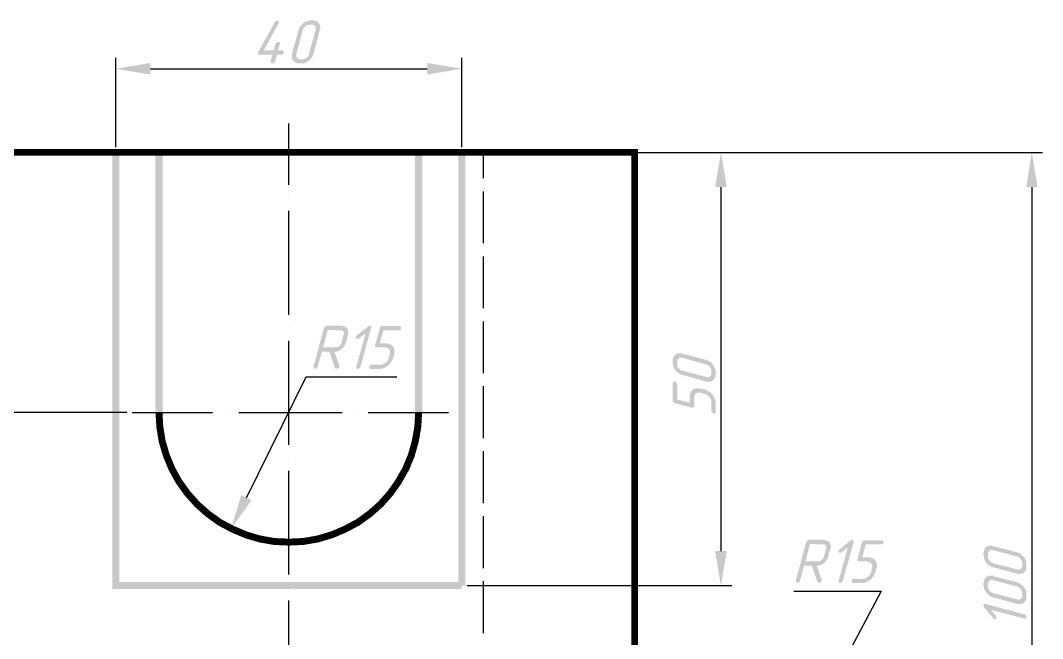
# Model space of a CAD drawing. Header units: millimetres. Extents: x -170 to 957, y 8 to 306.
# Drawn here: x 167.9 to 286.1, y 95 to 166.4 of the extents above; entities that cross this region are included whole.
import ezdxf

# ---------------------------------------------------------------- set-up
doc = ezdxf.new("R2010")
doc.units = ezdxf.units.MM

msp = doc.modelspace()

# ---------------------------------------------------------------- hatches: boundary and pattern name
at = {"transparency": 33554687}
for points in [[(197.677, 162.908), (198.206, 162.908), (198.254, 162.908), (198.302, 162.86), (198.35, 162.811), (198.398, 162.763), (198.398, 162.715), (198.35, 162.667), (198.35, 162.571), (198.302, 162.523), (198.254, 162.475), (198.206, 162.427), (198.158, 162.427), (198.061, 162.427), (198.061, 162.427), (197.58, 162.427), (197.388, 161.657), (197.34, 161.609), (197.292, 161.513), (197.244, 161.465), (197.196, 161.417), (197.099, 161.417), (197.051, 161.417), (197.003, 161.417), (196.907, 161.465), (196.907, 161.465), (196.859, 161.513), (196.859, 161.609), (196.859, 161.657), (197.051, 162.427), (195.608, 162.427), (195.512, 162.427), (195.464, 162.427), (195.416, 162.475), (195.368, 162.523), (195.368, 162.571), (195.368, 162.619), (195.416, 162.667), (195.416, 162.715), (197.34, 166.178), (197.388, 166.226), (197.436, 166.323), (197.484, 166.323), (197.532, 166.323), (197.58, 166.371), (197.628, 166.371), (197.677, 166.371), (197.773, 166.323), (197.773, 166.275), (197.821, 166.226), (197.821, 166.178), (197.821, 166.13), (197.773, 166.034), (196.041, 162.908), (197.196, 162.908), (197.388, 163.629), (197.436, 163.725), (197.484, 163.773), (197.532, 163.822), (197.58, 163.87), (197.677, 163.87), (197.725, 163.87), (197.773, 163.87), (197.821, 163.87), (197.869, 163.822), (197.917, 163.773), (197.917, 163.725), (197.917, 163.629)], [(207.248, 126.401), (207.2, 126.305), (207.2, 126.257), (207.104, 126.209), (207.056, 126.16), (207.008, 126.16), (206.911, 126.112), (206.863, 126.16), (206.815, 126.16), (206.767, 126.209), (206.767, 126.257), (206.719, 126.305), (206.767, 126.401), (207.825, 130.249), (207.104, 129.672), (207.008, 129.624), (206.96, 129.624), (206.911, 129.624), (206.815, 129.624), (206.767, 129.624), (206.719, 129.672), (206.719, 129.72), (206.719, 129.816), (206.719, 129.864), (206.719, 129.912), (206.767, 129.96), (206.815, 130.008), (208.114, 131.018), (208.162, 131.067), (208.21, 131.067), (208.306, 131.115), (208.354, 131.115), (208.402, 131.115), (208.451, 131.067), (208.451, 131.018), (208.499, 130.97), (208.499, 130.922), (208.451, 130.826), (208.451, 130.826)], [(209.894, 130.586), (209.461, 129.094), (210.23, 129.094), (210.278, 129.094), (210.375, 129.094), (210.423, 129.046), (210.471, 129.046), (210.567, 129.046), (210.615, 128.998), (210.663, 128.998), (210.711, 128.95), (210.759, 128.95), (210.807, 128.902), (210.856, 128.854), (210.904, 128.806), (210.952, 128.758), (211, 128.71), (211.048, 128.662), (211.048, 128.613), (211.096, 128.565), (211.096, 128.517), (211.144, 128.421), (211.144, 128.373), (211.144, 128.325), (211.144, 128.277), (211.192, 128.181), (211.144, 128.133), (211.144, 128.036), (211.144, 127.988), (211.144, 127.892), (211.144, 127.844), (211, 127.363), (210.952, 127.267), (210.952, 127.219), (210.904, 127.122), (210.856, 127.074), (210.856, 127.026), (210.807, 126.93), (210.759, 126.882), (210.711, 126.834), (210.663, 126.738), (210.615, 126.69), (210.567, 126.641), (210.519, 126.593), (210.423, 126.545), (210.375, 126.497), (210.326, 126.449), (210.23, 126.401), (210.182, 126.353), (210.134, 126.305), (210.038, 126.257), (209.99, 126.257), (209.894, 126.209), (209.845, 126.209), (209.749, 126.16), (209.701, 126.16), (209.605, 126.16), (209.557, 126.112), (209.461, 126.112), (209.413, 126.112), (208.402, 126.112), (208.354, 126.112), (208.306, 126.16), (208.258, 126.209), (208.21, 126.257), (208.21, 126.305), (208.258, 126.353), (208.258, 126.449), (208.306, 126.497), (208.354, 126.545), (208.402, 126.593), (208.499, 126.593), (208.547, 126.641), (208.547, 126.641), (209.557, 126.593), (209.605, 126.641), (209.701, 126.641), (209.749, 126.641), (209.845, 126.641), (209.894, 126.69), (209.99, 126.738), (210.038, 126.786), (210.086, 126.834), (210.134, 126.834), (210.182, 126.882), (210.23, 126.93), (210.278, 126.978), (210.326, 127.026), (210.375, 127.122), (210.423, 127.171), (210.471, 127.267), (210.471, 127.315), (210.471, 127.363), (210.615, 127.844), (210.663, 127.94), (210.663, 127.988), (210.663, 128.036), (210.663, 128.133), (210.663, 128.181), (210.615, 128.229), (210.615, 128.325), (210.567, 128.373), (210.567, 128.373), (210.519, 128.421), (210.471, 128.469), (210.423, 128.517), (210.375, 128.517), (210.326, 128.565), (210.23, 128.565), (210.182, 128.565), (210.134, 128.613), (210.086, 128.613), (209.076, 128.613), (209.028, 128.613), (208.98, 128.613), (208.932, 128.662), (208.932, 128.71), (208.883, 128.758), (208.932, 128.854), (208.932, 128.854), (209.461, 130.826), (209.461, 130.874), (209.509, 130.97), (209.557, 131.018), (209.605, 131.018), (209.701, 131.067), (209.749, 131.067), (209.749, 131.067), (211.769, 131.067), (211.817, 131.067), (211.866, 131.018), (211.914, 130.97), (211.914, 130.922), (211.962, 130.874), (211.914, 130.826), (211.914, 130.73), (211.866, 130.682), (211.817, 130.634), (211.769, 130.586), (211.721, 130.586), (211.625, 130.586), (211.625, 130.586)], [(243.851, 122.601), (245.294, 122.216), (245.294, 122.938), (245.342, 123.034), (245.342, 123.082), (245.342, 123.178), (245.342, 123.226), (245.342, 123.275), (245.39, 123.371), (245.39, 123.419), (245.438, 123.467), (245.486, 123.515), (245.486, 123.563), (245.534, 123.611), (245.583, 123.659), (245.631, 123.707), (245.679, 123.756), (245.727, 123.756), (245.775, 123.804), (245.823, 123.852), (245.919, 123.852), (245.967, 123.852), (246.015, 123.9), (246.064, 123.9), (246.16, 123.9), (246.208, 123.9), (246.256, 123.9), (246.352, 123.9), (246.4, 123.9), (246.496, 123.9), (246.545, 123.852), (247.074, 123.756), (247.122, 123.707), (247.17, 123.707), (247.266, 123.659), (247.314, 123.611), (247.41, 123.611), (247.458, 123.563), (247.506, 123.515), (247.603, 123.467), (247.651, 123.419), (247.699, 123.371), (247.747, 123.323), (247.843, 123.275), (247.891, 123.178), (247.939, 123.13), (247.987, 123.082), (248.036, 122.986), (248.084, 122.938), (248.084, 122.842), (248.132, 122.794), (248.18, 122.745), (248.18, 122.649), (248.228, 122.601), (248.228, 122.505), (248.276, 122.457), (248.276, 122.361), (248.276, 122.313), (248.276, 122.216), (248.276, 122.168), (248.276, 121.158), (248.276, 121.11), (248.276, 121.062), (248.228, 121.014), (248.18, 120.966), (248.084, 120.966), (248.036, 121.014), (247.987, 121.014), (247.891, 121.062), (247.891, 121.11), (247.843, 121.158), (247.795, 121.206), (247.795, 121.303), (247.795, 121.303), (247.795, 122.313), (247.795, 122.361), (247.795, 122.457), (247.747, 122.505), (247.747, 122.601), (247.699, 122.649), (247.699, 122.697), (247.651, 122.794), (247.603, 122.842), (247.603, 122.89), (247.506, 122.938), (247.458, 122.986), (247.41, 123.034), (247.362, 123.082), (247.314, 123.13), (247.218, 123.178), (247.17, 123.178), (247.074, 123.226), (247.074, 123.226), (246.545, 123.371), (246.496, 123.371), (246.4, 123.419), (246.352, 123.419), (246.256, 123.371), (246.208, 123.371), (246.16, 123.371), (246.112, 123.323), (246.064, 123.323), (246.015, 123.275), (245.967, 123.275), (245.919, 123.226), (245.919, 123.178), (245.871, 123.13), (245.871, 123.034), (245.823, 122.986), (245.823, 122.938), (245.823, 122.842), (245.823, 122.842), (245.823, 121.832), (245.823, 121.784), (245.775, 121.687), (245.775, 121.687), (245.727, 121.639), (245.631, 121.639), (245.583, 121.639), (245.583, 121.639), (243.562, 122.168), (243.514, 122.216), (243.466, 122.264), (243.418, 122.313), (243.37, 122.361), (243.37, 122.409), (243.322, 122.505), (243.322, 122.505), (243.322, 124.477), (243.37, 124.525), (243.37, 124.621), (243.418, 124.621), (243.466, 124.669), (243.514, 124.669), (243.562, 124.669), (243.659, 124.621), (243.707, 124.573), (243.755, 124.573), (243.803, 124.477), (243.803, 124.429), (243.851, 124.333), (243.851, 124.333)], [(262.994, 101.678), (262.994, 101.582), (262.946, 101.534), (262.898, 101.486), (262.802, 101.438), (262.754, 101.438), (262.706, 101.39), (262.609, 101.438), (262.561, 101.438), (262.513, 101.486), (262.513, 101.534), (262.513, 101.582), (262.513, 101.678), (263.571, 105.526), (262.85, 104.949), (262.754, 104.901), (262.706, 104.901), (262.657, 104.901), (262.609, 104.901), (262.561, 104.901), (262.513, 104.949), (262.465, 104.997), (262.465, 105.093), (262.465, 105.141), (262.513, 105.19), (262.561, 105.238), (262.609, 105.286), (263.86, 106.296), (263.908, 106.344), (263.956, 106.344), (264.052, 106.392), (264.1, 106.392), (264.149, 106.392), (264.197, 106.344), (264.197, 106.296), (264.245, 106.248), (264.245, 106.2), (264.245, 106.103), (264.245, 106.103)], [(265.64, 105.863), (265.255, 104.372), (265.976, 104.372), (266.072, 104.372), (266.121, 104.372), (266.169, 104.324), (266.265, 104.324), (266.313, 104.324), (266.361, 104.276), (266.409, 104.276), (266.505, 104.228), (266.553, 104.228), (266.602, 104.18), (266.65, 104.131), (266.698, 104.083), (266.698, 104.035), (266.746, 103.987), (266.794, 103.939), (266.842, 103.891), (266.842, 103.843), (266.89, 103.795), (266.89, 103.699), (266.89, 103.65), (266.938, 103.602), (266.938, 103.554), (266.938, 103.458), (266.938, 103.41), (266.938, 103.314), (266.89, 103.266), (266.89, 103.169), (266.89, 103.121), (266.746, 102.64), (266.698, 102.544), (266.698, 102.496), (266.65, 102.4), (266.65, 102.352), (266.602, 102.304), (266.553, 102.207), (266.505, 102.159), (266.457, 102.111), (266.409, 102.015), (266.361, 101.967), (266.313, 101.919), (266.265, 101.871), (266.217, 101.823), (266.121, 101.775), (266.072, 101.726), (266.024, 101.678), (265.928, 101.63), (265.88, 101.582), (265.784, 101.534), (265.736, 101.534), (265.64, 101.486), (265.591, 101.486), (265.495, 101.438), (265.447, 101.438), (265.399, 101.438), (265.303, 101.39), (265.255, 101.39), (265.159, 101.39), (264.197, 101.39), (264.1, 101.39), (264.052, 101.438), (264.004, 101.486), (264.004, 101.534), (264.004, 101.582), (264.004, 101.63), (264.004, 101.726), (264.052, 101.775), (264.1, 101.823), (264.149, 101.871), (264.245, 101.871), (264.293, 101.919), (264.293, 101.919), (265.303, 101.871), (265.351, 101.919), (265.447, 101.919), (265.495, 101.919), (265.591, 101.919), (265.64, 101.967), (265.736, 102.015), (265.784, 102.063), (265.88, 102.111), (265.88, 102.111), (265.928, 102.159), (265.976, 102.207), (266.072, 102.256), (266.121, 102.304), (266.121, 102.4), (266.169, 102.448), (266.217, 102.544), (266.217, 102.592), (266.265, 102.64), (266.361, 103.121), (266.409, 103.218), (266.409, 103.266), (266.409, 103.314), (266.409, 103.41), (266.409, 103.458), (266.361, 103.506), (266.361, 103.602), (266.313, 103.65), (266.313, 103.65), (266.265, 103.699), (266.217, 103.747), (266.169, 103.795), (266.121, 103.795), (266.072, 103.843), (266.024, 103.843), (265.928, 103.843), (265.88, 103.891), (265.832, 103.891), (264.87, 103.891), (264.774, 103.891), (264.726, 103.891), (264.678, 103.939), (264.678, 103.987), (264.678, 104.035), (264.678, 104.131), (264.678, 104.131), (265.207, 106.103), (265.255, 106.152), (265.255, 106.248), (265.303, 106.296), (265.399, 106.296), (265.447, 106.344), (265.495, 106.344), (265.543, 106.344), (267.515, 106.344), (267.564, 106.344), (267.612, 106.296), (267.66, 106.248), (267.708, 106.2), (267.708, 106.152), (267.708, 106.103), (267.66, 106.007), (267.612, 105.959), (267.564, 105.911), (267.515, 105.863), (267.467, 105.863), (267.371, 105.863), (267.371, 105.863)], [(283.965, 97.782), (284.061, 97.782), (284.109, 97.734), (284.157, 97.686), (284.206, 97.59), (284.206, 97.542), (284.206, 97.494), (284.206, 97.398), (284.206, 97.35), (284.157, 97.301), (284.109, 97.301), (284.061, 97.301), (283.965, 97.301), (280.117, 98.311), (280.694, 97.59), (280.742, 97.542), (280.742, 97.494), (280.742, 97.398), (280.742, 97.35), (280.742, 97.301), (280.694, 97.253), (280.646, 97.253), (280.55, 97.205), (280.502, 97.253), (280.454, 97.253), (280.358, 97.301), (280.358, 97.35), (279.348, 98.6), (279.3, 98.696), (279.251, 98.744), (279.251, 98.792), (279.251, 98.841), (279.251, 98.889), (279.3, 98.985), (279.3, 98.985), (279.348, 98.985), (279.444, 98.985), (279.492, 98.985), (279.54, 98.985)]]:
    msp.add_hatch(color=7, dxfattribs=at).paths.add_polyline_path(points)
h = msp.add_hatch(color=7, dxfattribs=at)
h.paths.add_polyline_path([(201.813, 162.523), (201.765, 162.427), (201.765, 162.379), (201.717, 162.282), (201.669, 162.234), (201.669, 162.138), (201.621, 162.09), (201.573, 162.042), (201.524, 161.994), (201.476, 161.898), (201.428, 161.849), (201.332, 161.801), (201.284, 161.753), (201.284, 161.753), (201.236, 161.705), (201.14, 161.657), (201.092, 161.609), (200.995, 161.561), (200.947, 161.513), (200.851, 161.513), (200.803, 161.465), (200.755, 161.465), (200.659, 161.417), (200.611, 161.417), (200.514, 161.417), (200.466, 161.417), (200.418, 161.417), (200.13, 161.417), (200.033, 161.417), (199.985, 161.417), (199.937, 161.417), (199.841, 161.465), (199.793, 161.465), (199.745, 161.513), (199.697, 161.513), (199.649, 161.561), (199.6, 161.609), (199.552, 161.609), (199.504, 161.657), (199.456, 161.705), (199.456, 161.753), (199.408, 161.801), (199.36, 161.849), (199.36, 161.898), (199.312, 161.946), (199.312, 161.994), (199.312, 162.09), (199.264, 162.138), (199.264, 162.186), (199.264, 162.282), (199.312, 162.33), (199.312, 162.427), (199.312, 162.475), (199.312, 162.523), (200.081, 165.264), (200.081, 165.361), (200.13, 165.409), (200.13, 165.505), (200.178, 165.553), (200.226, 165.601), (200.274, 165.697), (200.322, 165.745), (200.37, 165.794), (200.418, 165.842), (200.466, 165.938), (200.514, 165.986), (200.611, 166.034), (200.611, 166.034), (200.659, 166.082), (200.707, 166.13), (200.803, 166.178), (200.851, 166.226), (200.947, 166.226), (200.995, 166.275), (201.043, 166.323), (201.14, 166.323), (201.188, 166.323), (201.284, 166.371), (201.332, 166.371), (201.428, 166.371), (201.428, 166.371), (201.765, 166.371), (201.813, 166.371), (201.861, 166.371), (201.957, 166.323), (202.005, 166.323), (202.054, 166.323), (202.15, 166.275), (202.198, 166.275), (202.246, 166.226), (202.294, 166.178), (202.342, 166.13), (202.39, 166.082), (202.438, 166.034), (202.438, 166.034), (202.438, 165.986), (202.486, 165.938), (202.534, 165.89), (202.534, 165.842), (202.583, 165.794), (202.583, 165.697), (202.583, 165.649), (202.583, 165.601), (202.583, 165.505), (202.583, 165.457), (202.583, 165.361), (202.534, 165.313), (202.534, 165.264)], flags=0)
h.paths.add_polyline_path([(201.284, 162.523), (202.054, 165.264), (202.054, 165.361), (202.054, 165.409), (202.054, 165.505), (202.054, 165.553), (202.054, 165.601), (202.005, 165.649), (202.005, 165.697), (201.957, 165.745), (201.909, 165.794), (201.861, 165.794), (201.813, 165.842), (201.717, 165.842), (201.669, 165.89), (201.621, 165.89), (201.332, 165.89), (201.236, 165.89), (201.188, 165.842), (201.092, 165.842), (201.043, 165.794), (200.947, 165.794), (200.899, 165.745), (200.851, 165.697), (200.803, 165.649), (200.755, 165.601), (200.707, 165.505), (200.659, 165.457), (200.611, 165.409), (200.562, 165.313), (200.562, 165.264), (199.841, 162.523), (199.793, 162.427), (199.793, 162.379), (199.793, 162.282), (199.793, 162.234), (199.841, 162.186), (199.841, 162.138), (199.889, 162.09), (199.937, 162.042), (199.985, 161.994), (200.033, 161.946), (200.081, 161.946), (200.13, 161.898), (200.226, 161.898), (200.274, 161.898), (200.562, 161.898), (200.611, 161.898), (200.707, 161.946), (200.755, 161.946), (200.851, 161.994), (200.899, 161.994), (200.995, 162.042), (200.995, 162.09), (201.092, 162.138), (201.14, 162.186), (201.188, 162.234), (201.236, 162.33), (201.236, 162.379), (201.284, 162.427), (201.284, 162.523)], flags=0)
h = msp.add_hatch(color=7, dxfattribs=at)
h.paths.add_polyline_path([(202.919, 128.613), (204.41, 128.613), (204.458, 128.613), (204.555, 128.662), (204.603, 128.662), (204.699, 128.71), (204.747, 128.758), (204.795, 128.758), (204.843, 128.806), (204.891, 128.854), (204.939, 128.95), (204.988, 128.998), (204.988, 129.046), (205.036, 129.094), (205.276, 130.105), (205.324, 130.201), (205.324, 130.249), (205.324, 130.297), (205.276, 130.393), (205.276, 130.441), (205.276, 130.441), (205.228, 130.489), (205.18, 130.537), (205.132, 130.586), (205.036, 130.586), (204.988, 130.586), (204.939, 130.586), (203.448, 130.634)], flags=0)
h.paths.add_polyline_path([(204.218, 128.133), (204.795, 126.545), (204.795, 126.449), (204.795, 126.401), (204.747, 126.305), (204.699, 126.257), (204.651, 126.209), (204.555, 126.16), (204.507, 126.16), (204.458, 126.16), (204.362, 126.16), (204.362, 126.16), (204.314, 126.209), (204.266, 126.257), (203.641, 128.133), (202.775, 128.133), (202.294, 126.401), (202.294, 126.353), (202.246, 126.257), (202.198, 126.209), (202.102, 126.209), (202.054, 126.16), (202.005, 126.16), (201.909, 126.16), (201.861, 126.209), (201.813, 126.209), (201.813, 126.257), (201.813, 126.353), (201.813, 126.401), (203.015, 130.874), (203.064, 130.922), (203.064, 130.97), (203.112, 131.018), (203.208, 131.067), (203.256, 131.115), (203.304, 131.115), (203.352, 131.115), (205.084, 131.115), (205.132, 131.115), (205.228, 131.067), (205.276, 131.067), (205.324, 131.067), (205.42, 131.018), (205.468, 131.018), (205.517, 130.97), (205.565, 130.922), (205.613, 130.922), (205.661, 130.874), (205.709, 130.826), (205.709, 130.826), (205.709, 130.73), (205.757, 130.682), (205.805, 130.634), (205.805, 130.586), (205.805, 130.537), (205.805, 130.441), (205.805, 130.393), (205.805, 130.345), (205.805, 130.249), (205.805, 130.201), (205.805, 130.105), (205.805, 130.105), (205.517, 129.094), (205.517, 129.046), (205.468, 128.95), (205.42, 128.902), (205.42, 128.854), (205.372, 128.758), (205.324, 128.71), (205.276, 128.662), (205.228, 128.565), (205.18, 128.517), (205.084, 128.469), (205.036, 128.421), (205.036, 128.421), (204.988, 128.373), (204.891, 128.325), (204.843, 128.277), (204.747, 128.229), (204.699, 128.229), (204.651, 128.181), (204.555, 128.181), (204.507, 128.133), (204.41, 128.133), (204.362, 128.133), (204.266, 128.133), (204.266, 128.133)], flags=0)
h = msp.add_hatch(color=7, dxfattribs=at)
h.paths.add_polyline_path([(247.218, 127.171), (247.266, 127.122), (247.362, 127.122), (247.41, 127.074), (247.458, 127.026), (247.555, 127.026), (247.603, 126.978), (247.651, 126.93), (247.747, 126.882), (247.795, 126.834), (247.843, 126.786), (247.891, 126.69), (247.939, 126.641), (247.939, 126.641), (247.987, 126.593), (248.036, 126.497), (248.084, 126.449), (248.132, 126.353), (248.18, 126.305), (248.18, 126.257), (248.228, 126.16), (248.228, 126.112), (248.276, 126.016), (248.276, 125.968), (248.276, 125.872), (248.276, 125.824), (248.276, 125.776), (248.276, 125.487), (248.276, 125.391), (248.276, 125.343), (248.276, 125.295), (248.276, 125.199), (248.228, 125.15), (248.228, 125.102), (248.18, 125.054), (248.132, 125.006), (248.132, 124.958), (248.084, 124.91), (248.036, 124.862), (247.987, 124.814), (247.987, 124.814), (247.939, 124.766), (247.891, 124.718), (247.795, 124.718), (247.747, 124.669), (247.699, 124.669), (247.651, 124.669), (247.555, 124.621), (247.506, 124.621), (247.458, 124.621), (247.362, 124.669), (247.314, 124.669), (247.218, 124.669), (247.218, 124.669), (244.428, 125.439), (244.38, 125.439), (244.284, 125.487), (244.236, 125.487), (244.14, 125.535), (244.092, 125.583), (244.043, 125.631), (243.947, 125.679), (243.899, 125.728), (243.851, 125.776), (243.803, 125.824), (243.707, 125.872), (243.659, 125.968), (243.659, 125.968), (243.611, 126.016), (243.562, 126.064), (243.514, 126.16), (243.466, 126.209), (243.466, 126.305), (243.418, 126.353), (243.418, 126.401), (243.37, 126.497), (243.37, 126.545), (243.37, 126.641), (243.322, 126.69), (243.322, 126.786), (243.322, 126.786), (243.322, 127.122), (243.322, 127.171), (243.322, 127.219), (243.37, 127.315), (243.37, 127.363), (243.37, 127.411), (243.418, 127.507), (243.466, 127.555), (243.466, 127.603), (243.514, 127.652), (243.562, 127.7), (243.611, 127.748), (243.659, 127.796), (243.659, 127.796), (243.707, 127.796), (243.755, 127.844), (243.803, 127.892), (243.851, 127.892), (243.947, 127.94), (243.995, 127.94), (244.043, 127.94), (244.14, 127.94), (244.188, 127.94), (244.236, 127.94), (244.332, 127.94), (244.38, 127.892), (244.428, 127.892)], flags=0)
h.paths.add_polyline_path([(247.218, 126.641), (244.428, 127.411), (244.332, 127.411), (244.284, 127.411), (244.236, 127.411), (244.14, 127.411), (244.092, 127.411), (244.043, 127.363), (243.995, 127.363), (243.947, 127.315), (243.899, 127.267), (243.899, 127.219), (243.851, 127.171), (243.851, 127.074), (243.851, 127.026), (243.851, 126.978), (243.851, 126.69), (243.851, 126.593), (243.851, 126.545), (243.851, 126.449), (243.899, 126.401), (243.947, 126.305), (243.995, 126.257), (243.995, 126.209), (244.043, 126.16), (244.14, 126.112), (244.188, 126.064), (244.236, 126.016), (244.284, 125.968), (244.38, 125.92), (244.428, 125.92), (247.218, 125.199), (247.266, 125.15), (247.362, 125.15), (247.41, 125.15), (247.458, 125.15), (247.506, 125.199), (247.603, 125.199), (247.603, 125.247), (247.651, 125.295), (247.699, 125.343), (247.747, 125.391), (247.747, 125.439), (247.795, 125.487), (247.795, 125.583), (247.795, 125.631), (247.795, 125.92), (247.795, 125.968), (247.795, 126.064), (247.747, 126.112), (247.747, 126.209), (247.699, 126.257), (247.651, 126.353), (247.603, 126.353), (247.555, 126.449), (247.506, 126.497), (247.458, 126.545), (247.41, 126.593), (247.314, 126.593), (247.266, 126.641), (247.218, 126.641)], flags=0)
h = msp.add_hatch(color=7, dxfattribs=at)
h.paths.add_polyline_path([(258.665, 103.891), (260.156, 103.891), (260.204, 103.891), (260.301, 103.939), (260.349, 103.939), (260.445, 103.987), (260.493, 104.035), (260.541, 104.035), (260.589, 104.083), (260.637, 104.131), (260.685, 104.228), (260.734, 104.276), (260.782, 104.324), (260.782, 104.372), (261.07, 105.382), (261.07, 105.478), (261.07, 105.526), (261.07, 105.574), (261.07, 105.671), (261.022, 105.719), (261.022, 105.719), (260.974, 105.767), (260.926, 105.815), (260.878, 105.863), (260.83, 105.863), (260.734, 105.863), (260.685, 105.863), (259.194, 105.911)], flags=0)
h.paths.add_polyline_path([(259.964, 103.41), (260.541, 101.823), (260.541, 101.726), (260.541, 101.678), (260.493, 101.582), (260.445, 101.534), (260.397, 101.486), (260.349, 101.438), (260.253, 101.438), (260.204, 101.438), (260.156, 101.438), (260.108, 101.438), (260.06, 101.486), (260.06, 101.534), (259.387, 103.41), (258.521, 103.41), (258.04, 101.678), (258.04, 101.63), (257.992, 101.534), (257.944, 101.486), (257.848, 101.486), (257.8, 101.438), (257.751, 101.438), (257.655, 101.438), (257.607, 101.486), (257.607, 101.486), (257.559, 101.534), (257.559, 101.63), (257.559, 101.678), (258.762, 106.152), (258.81, 106.2), (258.858, 106.248), (258.906, 106.296), (258.954, 106.344), (259.002, 106.392), (259.098, 106.392), (259.098, 106.392), (260.83, 106.392), (260.878, 106.392), (260.974, 106.344), (261.022, 106.344), (261.118, 106.344), (261.166, 106.296), (261.215, 106.296), (261.263, 106.248), (261.311, 106.2), (261.359, 106.2), (261.407, 106.152), (261.455, 106.103), (261.455, 106.103), (261.503, 106.007), (261.503, 105.959), (261.551, 105.911), (261.551, 105.863), (261.551, 105.815), (261.599, 105.719), (261.599, 105.671), (261.599, 105.622), (261.599, 105.526), (261.551, 105.478), (261.551, 105.382), (261.551, 105.382), (261.263, 104.372), (261.263, 104.324), (261.215, 104.228), (261.215, 104.18), (261.166, 104.131), (261.118, 104.035), (261.07, 103.987), (261.022, 103.939), (260.974, 103.843), (260.926, 103.795), (260.878, 103.747), (260.782, 103.699), (260.782, 103.699), (260.734, 103.65), (260.637, 103.602), (260.589, 103.554), (260.541, 103.506), (260.445, 103.506), (260.397, 103.458), (260.301, 103.458), (260.253, 103.41), (260.156, 103.41), (260.108, 103.41), (260.012, 103.41), (260.012, 103.41)], flags=0)
h = msp.add_hatch(color=7, dxfattribs=at)
h.paths.add_polyline_path([(283.147, 104.949), (283.196, 104.949), (283.292, 104.901), (283.34, 104.853), (283.388, 104.853), (283.484, 104.805), (283.532, 104.757), (283.58, 104.709), (283.676, 104.66), (283.725, 104.612), (283.773, 104.564), (283.821, 104.516), (283.917, 104.42), (283.917, 104.42), (283.965, 104.372), (284.013, 104.276), (284.013, 104.228), (284.061, 104.18), (284.109, 104.083), (284.157, 104.035), (284.157, 103.939), (284.206, 103.891), (284.206, 103.795), (284.206, 103.747), (284.206, 103.65), (284.206, 103.602), (284.206, 103.554), (284.206, 103.266), (284.206, 103.218), (284.206, 103.121), (284.206, 103.073), (284.206, 102.977), (284.157, 102.929), (284.157, 102.881), (284.109, 102.833), (284.109, 102.785), (284.061, 102.737), (284.013, 102.688), (283.965, 102.64), (283.917, 102.592), (283.917, 102.592), (283.869, 102.544), (283.821, 102.544), (283.725, 102.496), (283.676, 102.496), (283.628, 102.448), (283.58, 102.448), (283.484, 102.448), (283.436, 102.448), (283.388, 102.448), (283.292, 102.448), (283.244, 102.448), (283.147, 102.448), (283.147, 102.496), (280.358, 103.218), (280.31, 103.218), (280.213, 103.266), (280.165, 103.314), (280.069, 103.314), (280.021, 103.362), (279.973, 103.41), (279.877, 103.458), (279.829, 103.506), (279.781, 103.554), (279.732, 103.602), (279.684, 103.65), (279.588, 103.747), (279.588, 103.747), (279.54, 103.795), (279.492, 103.891), (279.444, 103.939), (279.444, 103.987), (279.396, 104.083), (279.348, 104.131), (279.348, 104.228), (279.3, 104.276), (279.3, 104.372), (279.3, 104.42), (279.3, 104.516), (279.251, 104.564), (279.251, 104.612), (279.251, 104.901), (279.3, 104.949), (279.3, 105.045), (279.3, 105.093), (279.3, 105.141), (279.348, 105.238), (279.348, 105.286), (279.396, 105.334), (279.396, 105.382), (279.444, 105.43), (279.492, 105.478), (279.54, 105.526), (279.588, 105.574), (279.588, 105.574), (279.636, 105.622), (279.684, 105.622), (279.732, 105.671), (279.829, 105.671), (279.877, 105.719), (279.925, 105.719), (279.973, 105.719), (280.069, 105.719), (280.117, 105.719), (280.213, 105.719), (280.262, 105.719), (280.358, 105.719), (280.358, 105.671)], flags=0)
h.paths.add_polyline_path([(283.147, 104.468), (280.358, 105.19), (280.31, 105.19), (280.213, 105.238), (280.165, 105.238), (280.069, 105.19), (280.021, 105.19), (279.973, 105.141), (279.925, 105.141), (279.877, 105.093), (279.877, 105.045), (279.829, 104.997), (279.781, 104.949), (279.781, 104.901), (279.781, 104.805), (279.781, 104.757), (279.781, 104.468), (279.781, 104.372), (279.781, 104.324), (279.781, 104.228), (279.829, 104.18), (279.877, 104.131), (279.925, 104.035), (279.925, 103.987), (279.973, 103.939), (280.069, 103.891), (280.117, 103.843), (280.165, 103.795), (280.262, 103.747), (280.31, 103.747), (280.358, 103.699), (283.147, 102.977), (283.196, 102.929), (283.292, 102.929), (283.34, 102.929), (283.388, 102.977), (283.484, 102.977), (283.532, 103.025), (283.532, 103.025), (283.58, 103.073), (283.628, 103.121), (283.676, 103.169), (283.676, 103.218), (283.725, 103.266), (283.725, 103.362), (283.725, 103.41), (283.725, 103.699), (283.725, 103.795), (283.725, 103.843), (283.676, 103.891), (283.676, 103.987), (283.628, 104.035), (283.58, 104.131), (283.58, 104.18), (283.484, 104.228), (283.436, 104.276), (283.388, 104.324), (283.34, 104.372), (283.244, 104.42), (283.196, 104.42), (283.147, 104.468)], flags=0)
h = msp.add_hatch(color=7, dxfattribs=at)
h.paths.add_polyline_path([(283.147, 101.486), (283.196, 101.438), (283.292, 101.438), (283.34, 101.39), (283.388, 101.39), (283.484, 101.342), (283.532, 101.294), (283.58, 101.245), (283.676, 101.197), (283.725, 101.149), (283.773, 101.101), (283.821, 101.053), (283.917, 100.957), (283.917, 100.957), (283.965, 100.909), (284.013, 100.813), (284.013, 100.765), (284.061, 100.716), (284.109, 100.62), (284.157, 100.572), (284.157, 100.476), (284.206, 100.428), (284.206, 100.332), (284.206, 100.284), (284.206, 100.187), (284.206, 100.139), (284.206, 100.091), (284.206, 99.803), (284.206, 99.754), (284.206, 99.658), (284.206, 99.61), (284.206, 99.514), (284.157, 99.466), (284.157, 99.418), (284.109, 99.37), (284.109, 99.322), (284.061, 99.273), (284.013, 99.225), (283.965, 99.177), (283.917, 99.129), (283.917, 99.129), (283.869, 99.081), (283.821, 99.033), (283.725, 99.033), (283.676, 98.985), (283.628, 98.985), (283.58, 98.985), (283.484, 98.985), (283.436, 98.985), (283.388, 98.985), (283.292, 98.985), (283.244, 98.985), (283.147, 98.985), (283.147, 98.985), (280.358, 99.754), (280.31, 99.754), (280.213, 99.803), (280.165, 99.803), (280.069, 99.851), (280.021, 99.899), (279.973, 99.947), (279.877, 99.995), (279.829, 100.043), (279.781, 100.091), (279.732, 100.139), (279.684, 100.187), (279.588, 100.284), (279.588, 100.284), (279.54, 100.332), (279.492, 100.428), (279.444, 100.476), (279.444, 100.524), (279.396, 100.62), (279.348, 100.668), (279.348, 100.765), (279.3, 100.813), (279.3, 100.909), (279.3, 100.957), (279.3, 101.053), (279.251, 101.101), (279.251, 101.149), (279.251, 101.438), (279.3, 101.486), (279.3, 101.582), (279.3, 101.63), (279.3, 101.678), (279.348, 101.775), (279.348, 101.823), (279.396, 101.871), (279.396, 101.919), (279.444, 101.967), (279.492, 102.015), (279.54, 102.063), (279.588, 102.111), (279.588, 102.111), (279.636, 102.159), (279.684, 102.159), (279.732, 102.207), (279.829, 102.207), (279.877, 102.256), (279.925, 102.256), (279.973, 102.256), (280.069, 102.256), (280.117, 102.256), (280.213, 102.256), (280.262, 102.256), (280.358, 102.256), (280.358, 102.207)], flags=0)
h.paths.add_polyline_path([(283.147, 101.005), (280.358, 101.726), (280.31, 101.726), (280.213, 101.775), (280.165, 101.775), (280.069, 101.726), (280.021, 101.726), (279.973, 101.678), (279.925, 101.678), (279.877, 101.63), (279.877, 101.582), (279.829, 101.534), (279.781, 101.486), (279.781, 101.438), (279.781, 101.342), (279.781, 101.294), (279.781, 101.005), (279.781, 100.909), (279.781, 100.861), (279.781, 100.765), (279.829, 100.716), (279.877, 100.668), (279.925, 100.572), (279.925, 100.524), (279.973, 100.476), (280.069, 100.428), (280.117, 100.38), (280.165, 100.332), (280.262, 100.284), (280.31, 100.284), (280.358, 100.235), (283.147, 99.514), (283.196, 99.466), (283.292, 99.466), (283.34, 99.466), (283.388, 99.514), (283.484, 99.514), (283.532, 99.562), (283.532, 99.562), (283.58, 99.61), (283.628, 99.658), (283.676, 99.706), (283.676, 99.754), (283.725, 99.803), (283.725, 99.899), (283.725, 99.947), (283.725, 100.235), (283.725, 100.284), (283.725, 100.38), (283.676, 100.428), (283.676, 100.524), (283.628, 100.572), (283.58, 100.668), (283.58, 100.716), (283.484, 100.765), (283.436, 100.813), (283.388, 100.861), (283.34, 100.909), (283.244, 100.957), (283.196, 100.957), (283.147, 101.005)], flags=0)

# ---------------------------------------------------------------- linework, layer by layer
at = {"color": 7, "lineweight": 25, "transparency": 33554687}
for points in [[(178.966, 151.749), (178.966, 162.042)], [(218.936, 151.749), (218.936, 162.042)], [(182.958, 160.791), (214.944, 160.791)], [(198.927, 154.49), (198.927, 147.372)], [(185.219, 151.124), (203.208, 151.124)], [(219.561, 151.124), (250.152, 151.124)], [(221.437, 148.141), (221.437, 151.124)], [(239.57, 151.124), (286.081, 151.124)], [(221.437, 140.638), (221.437, 146.602)], [(248.901, 147.131), (248.901, 105.093)], [(284.831, 147.131), (284.831, 55.119)], [(198.927, 145.881), (198.927, 145.881)], [(198.927, 144.39), (198.927, 132.365)], [(221.437, 133.135), (221.437, 139.099)], [(221.437, 125.631), (221.437, 131.596)], [(198.927, 130.874), (198.927, 130.874)], [(198.927, 129.383), (198.927, 117.358)], [(194.069, 111.25), (200.947, 125.199), (211.433, 125.199)], [(221.437, 118.128), (221.437, 124.14)], [(180.217, 121.11), (146.5, 121.11)], [(180.842, 121.11), (190.125, 121.11)], [(191.616, 121.11), (191.616, 121.11)], [(193.155, 121.11), (205.132, 121.11)], [(206.623, 121.11), (206.623, 121.11)], [(208.114, 121.11), (217.397, 121.11)], [(198.927, 115.867), (198.927, 115.867)], [(221.437, 110.625), (221.437, 116.637)], [(198.927, 114.376), (198.927, 102.4)], [(221.437, 103.121), (221.437, 109.134)], [(221.437, 95.618), (221.437, 101.63)], [(198.927, 100.861), (198.927, 100.861)], [(219.561, 101.101), (250.152, 101.101)], [(257.319, 100.476), (267.419, 100.476), (263.283, 92.684)], [(198.927, 99.37), (198.927, 87.393)]]:
    msp.add_lwpolyline(points, dxfattribs=at)
at = {"color": 7, "lineweight": 0, "transparency": 33554687}
msp.add_lwpolyline([(158.933, 61.131, 0.818, 0.818, 0), (158.933, 151.124, 0.77, 0.77, 0), (198.927, 151.124, 0.77, 0.77, 0), (218.936, 151.124, 0, 0, 0)], format="xyseb", dxfattribs=at)
for points, const_width in [([(198.927, 151.124), (238.945, 151.124), (238.945, 61.131)], 0.77), ([(183.944, 121.11), (184.041, 119.427), (184.305, 117.791), (184.786, 116.156), (185.436, 114.593), (186.229, 113.15), (187.215, 111.779), (188.345, 110.504), (189.596, 109.398), (190.967, 108.412), (192.458, 107.619), (193.997, 106.969), (195.608, 106.488), (197.268, 106.2), (198.927, 106.127), (200.611, 106.2), (202.294, 106.488), (203.905, 106.969), (205.444, 107.619), (206.935, 108.412), (208.306, 109.398), (209.557, 110.504), (210.687, 111.779), (211.649, 113.15), (212.467, 114.593), (213.116, 116.156), (213.573, 117.791), (213.862, 119.427), (213.958, 121.11)], 0.8)]:
    msp.add_lwpolyline(points, dxfattribs=dict(at, const_width=const_width))
at = {"color": 7, "transparency": 33554687}
for points in [[(182.958, 161.465), (182.958, 160.118), (178.966, 160.791)], [(214.944, 161.465), (214.944, 160.118), (218.936, 160.791)], [(178.966, 151.508), (178.966, 150.739), (218.936, 151.508)], [(178.966, 150.739), (218.936, 151.508), (218.936, 150.739)], [(178.533, 101.101), (179.351, 101.101), (178.533, 151.124)], [(179.351, 101.101), (178.533, 151.124), (179.351, 151.124)], [(183.536, 121.11), (184.353, 121.11), (183.536, 151.124)], [(184.353, 121.11), (183.536, 151.124), (184.353, 151.124)], [(213.549, 121.11), (214.367, 121.11), (213.549, 151.124)], [(214.367, 121.11), (213.549, 151.124), (214.367, 151.124)], [(219.369, 151.124), (218.551, 151.124), (219.369, 101.101)], [(218.551, 151.124), (219.369, 101.101), (218.551, 101.101)], [(248.228, 147.131), (249.575, 147.131), (248.901, 151.124)], [(284.206, 147.131), (285.504, 147.131), (284.831, 151.124)], [(193.444, 111.539), (194.646, 110.961), (192.29, 107.691)], [(248.228, 105.093), (249.575, 105.093), (248.901, 101.101)], [(218.936, 100.716), (218.936, 101.534), (178.533, 100.716)], [(218.936, 101.534), (178.533, 100.717), (178.533, 101.534)]]:
    msp.add_solid(points, dxfattribs=at)

doc.saveas('drawing.dxf')
